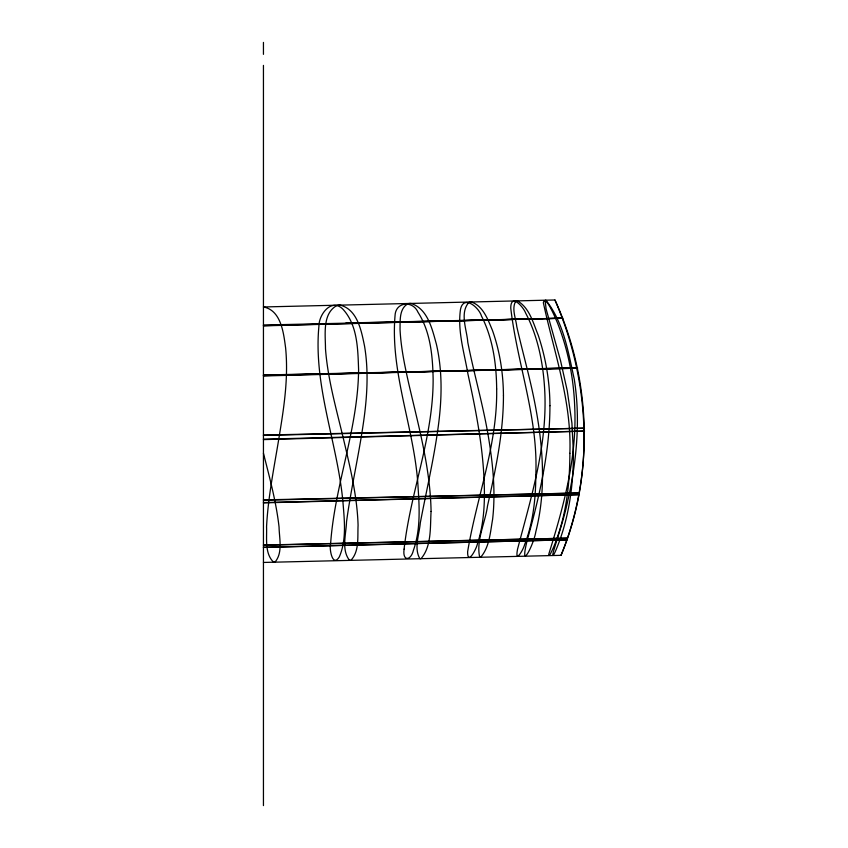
<?xml version="1.0" encoding="UTF-8"?>
<svg xmlns="http://www.w3.org/2000/svg" width="848" height="848" viewBox="0 0 848 848"><rect width="100%" height="100%" fill="white"/><g stroke="black" fill="none" stroke-linecap="round" stroke-linejoin="round"><path stroke-width="1.27" d="M263.442 562.447L561.058 555.334C594.247 474 591.501 379.787 554.942 299.98L263.442 306.965C281.229 310.294 283.614 333.2 285.606 347.881C288.394 376.024 284.472 404.263 279.914 432.014C274.975 463.464 268.212 494.766 266.558 526.64C267.035 538.162 264.449 553.32 273.501 562.086A1.972 1.802 -3.2 0 0 275.07 562.012C283.009 552.726 279.257 538.31 279.056 527.085C276.247 502.037 269.611 477.647 263.442 453.267M560.963 555.334C595.232 474.149 589.763 380.105 554.952 300.033M336.953 305.481C322.134 313.527 325.473 334.631 325.484 348.793C327.826 380.01 336.698 410.199 343.843 440.536C350.383 468.403 357.199 496.515 358.079 525.262C357.464 536.71 359.499 551.232 350.998 560.199A1.972 1.738 -33 0 1 349.482 560.263C341.182 549.854 346.143 534.092 346.525 521.817C350.659 491.003 357.623 460.665 362.35 429.947C366.739 402.228 369.23 373.777 364.513 345.92C361.418 330.974 357.57 309.732 340.43 305.174A9.519 8.427 30.2 0 0 336.942 305.471M562.68 318.138L263.442 325.844M263.442 325.611L541.734 318.731M345.995 323.003L562.722 318.244L263.442 325.038M263.442 375.579L577.52 367.725L263.442 375.982M263.442 439.2L584.558 431.113L263.442 439.603M263.442 502.578L578.93 494.649L263.442 502.864M263.442 547.278L566.888 539.816L263.442 547.437M263.442 545.041L567.45 538.173L263.442 545.232M263.442 375.007L577.615 368.202L263.442 375.272M263.442 435.066L584.505 428.187L263.442 435.395M263.442 499.885L579.237 493.027L263.442 500.203M557.687 318.233L561.461 318.159M263.442 42.411L263.442 54.346M263.442 65.391L263.442 805.6M431.081 511.45C430.074 526.99 431.812 545.942 421.159 558.525A1.972 1.548 -50.5 0 1 419.802 558.578C413.707 548.062 419.368 534.24 420.311 522.834C426.279 491.257 433.699 459.923 438.045 428.049C441.935 400.245 442.72 371.636 436.381 344.14C432.226 329.257 427.784 308.693 411.057 303.478A9.529 7.547 48.1 0 0 407.973 303.785C399.111 308.471 400.214 320.756 400.033 329.289C400.892 347.351 404.623 365.128 408.545 382.734C418.287 425.145 430.296 467.64 431.081 511.45M549.939 405.726C549.886 451.125 539.657 495.741 527.477 539.233C518.637 574.032 533.689 545.179 535.819 531.707C546.822 488.416 542.826 442.826 534.123 399.493C529.194 375.007 522.315 350.966 516.792 326.607C515.934 318.53 511.376 308.799 515.722 301.231A9.529 4.325 62.2 0 1 517.407 300.913C529.534 307.697 533.254 323.205 538.226 335.225C545.805 357.92 549.822 381.801 549.939 405.726M573.386 451.931C573.524 485.893 568.722 520.439 555.217 551.804C551.9 558.853 552.642 553.585 553.998 549.695C557.825 536.551 562.266 523.587 565.584 510.305C575.951 467.608 581.187 422.845 574.255 379.183C568.298 352.28 563.57 322.155 545.911 300.245A9.54 2.215 64.6 0 0 545.116 300.552L546.112 308.99L560.549 360.697L567.28 390.864L571.912 423.057L573.386 451.931M404.093 549.154C402.291 561.493 410.845 561.09 413.421 550.278C420.332 530.742 419.601 509.489 418.181 489.116C415.425 430.71 390.006 374.35 395.041 315.668C395.539 301.729 412.817 300.224 417.979 312.223C430.572 331.875 432.703 356.224 433.127 379.003C433.381 437.165 410.379 491.935 404.093 549.154M503.447 395.687C503.426 432.968 495.645 469.675 487.515 505.874C485.31 522.622 475.929 540.335 479.692 557.147A1.972 1.261 -59.6 0 0 480.784 557.104C489.572 546.918 490.314 532.025 492.614 519.273C495.91 490.536 492.646 461.503 487.791 433.127C482.406 402.588 473.767 372.738 467.789 342.316C466.898 329.787 459.436 312.859 468.944 302.344A9.529 6.148 57.4 0 1 471.424 302.015C483.307 306.086 488.003 319.855 492.465 330.434C499.864 351.337 503.288 373.555 503.447 395.687M496.663 388.978C497.606 444.818 476.587 497.49 467.619 551.804C467.46 566.369 476.809 547.988 477.382 543.96C484.632 522.082 485.12 498.624 483.879 475.823C482.024 441.49 475.304 407.687 467.969 374.169C464.333 352.8 457.305 331.017 460.528 309.191C463.739 294.351 479.131 307.676 481.473 316.05C492.9 338.447 496.451 364.078 496.663 388.978M535.809 474.668C535.766 498.317 533.244 522.389 524.636 544.586C523.333 549.737 514.619 564.577 517.524 549.303C531.346 496.504 548.158 443.048 544.564 387.737C542.911 362.032 537.696 335.978 525.622 313.018C523.47 307.018 510.772 292.751 510.75 308.025C517.142 363.75 538.289 417.725 535.809 474.668M569.867 453.32C569.792 480.604 567.058 508.185 558.397 534.198C556.267 540.526 553.988 546.843 550.924 552.79C550.479 554.454 547.893 557.189 548.921 553.68C563.697 506.139 577.117 457.136 574.711 406.839C573.683 378.272 568.054 349.832 557.592 323.205C557.03 321.827 545.317 292.963 543.345 302.715C554.041 352.482 571.838 401.592 569.867 453.32M330.614 543.663C329.056 548.879 332.575 567.99 339.317 556.871C346.779 539.635 344.362 520.068 342.931 501.889C337.483 443.006 313.198 385.808 318.922 326.12C318.869 314.714 331.006 298.019 342.581 308.82C357.623 324.826 357.835 348.963 358.598 369.643C358.057 428.876 334.737 484.908 330.614 543.663"/></g></svg>
